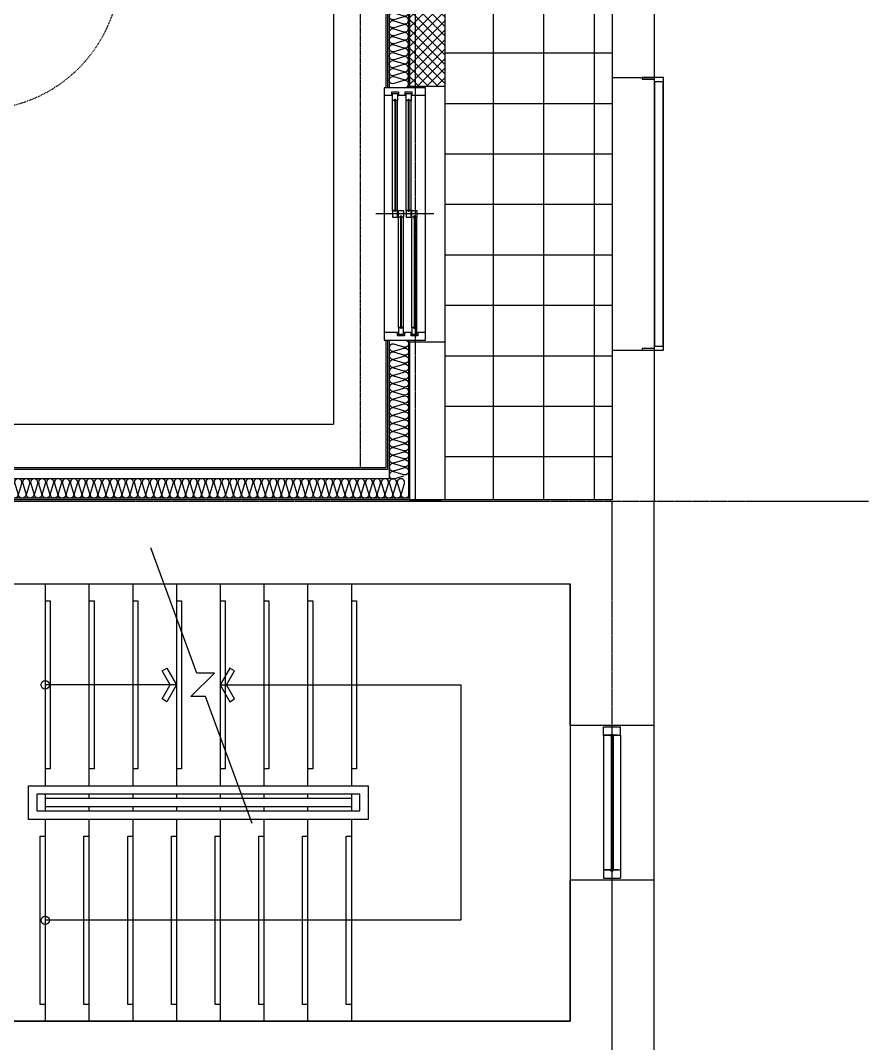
# Model space of a CAD drawing. Header units: millimetres. Extents: x 18456 to 179493, y -203649 to 469211.
# Drawn here: x 145442 to 150485, y -103828 to -97746 of the extents above; entities that cross this region are included whole.
import ezdxf

# ---------------------------------------------------------------- set-up
doc = ezdxf.new("R2010")
doc.units = ezdxf.units.MM
for name, pattern in [('X-평면도(기본형)$0$CEN', [52.5, 50, -1, 0.5, -1]), ('X-평면도(기본형)$0$DASHDOTX2', [2, 1, -0.5, 0, -0.5]), ('X-평면도(기본형)$0$HID', [2.8, 1.8, -1]), ('X-평면도(기본형)$0$HID2', [7.5, 6, -1.5])]:
    doc.linetypes.add(name, pattern=pattern)
for name, color, linetype, true_color in [('X-평면도(기본형)$0$40HAT', 9, 'Continuous', 0x808080), ('X-평면도(기본형)$0$4ELE', 4, 'Continuous', 0x00ffff), ('X-평면도(기본형)$0$4GYP', 4, 'Continuous', 0x00ffff), ('X-평면도(기본형)$0$AA-CUTL7', 7, 'Continuous', 0x000000), ('X-평면도(기본형)$0$AHID', 5, 'X-평면도(기본형)$0$HID', 0x0000ff), ('X-평면도(기본형)$0$CEN', 1, 'X-평면도(기본형)$0$CEN', 0xff0000), ('X-평면도(기본형)$0$DEFPOINTS-1', 7, 'Continuous', 0x262f4c), ('X-평면도(기본형)$0$DOOR', 4, 'Continuous', 0x00ffff), ('X-평면도(기본형)$0$ETC', 9, 'Continuous', 0x808080), ('X-평면도(기본형)$0$FIN', 9, 'Continuous', 0x808080), ('X-평면도(기본형)$0$INS', 9, 'Continuous', 0x808080), ('X-평면도(기본형)$0$INSUL', 9, 'Continuous', 0x808080), ('X-평면도(기본형)$0$NON', 6, 'Continuous', 0xff00ff), ('X-평면도(기본형)$0$S4ELE', 4, 'Continuous', 0x00ffff), ('X-평면도(기본형)$0$STA', 4, 'Continuous', 0x00ffff), ('X-평면도(기본형)$0$SYM', 7, 'Continuous', 0x000000), ('X-평면도(기본형)$0$TIL', 5, 'Continuous', 0x0000ff), ('X-평면도(기본형)$0$UIS', 7, 'X-평면도(기본형)$0$HID2', 0x000000), ('X-평면도(기본형)$0$W1', 2, 'Continuous', 0xffff00), ('X-평면도(기본형)$0$W2', 3, 'Continuous', 0x00ff00), ('X-평면도(기본형)$0$WID', 4, 'Continuous', 0x00ffff)]:
    doc.layers.add(name, color=color, linetype=linetype, true_color=true_color)

# ---------------------------------------------------------------- blocks, each defined once
blk = doc.blocks.new('X-평면도(기본형)$0$CW900')
at = {"layer": 'X-평면도(기본형)$0$WID'}
for p, q in [((0, 0), (0, -100)), ((50, 0), (0, 0)), ((50, -41), (50, 0)), ((50, 0), (50, -41)), ((850, -41), (850, 0)), ((850, 0), (900, 0)), ((850, 0), (850, -41)), ((900, 0), (900, -100)), ((50, -41), (44.5, -42.8)), ((44.5, -42.8), (44.5, -57.2)), ((50, -59), (44.5, -57.2)), ((46.5, -44), (853.5, -44)), ((46.5, -44), (46.5, -56)), ((46.5, -56), (853.5, -56)), ((50, -82), (50, -59)), ((50, -59), (50, -100)), ((850, -41), (855.5, -42.8)), ((850, -59), (855.5, -57.2)), ((850, -82), (850, -59)), ((850, -59), (850, -100)), ((853.5, -44), (853.5, -56)), ((853.5, -44), (853.5, -56)), ((855.5, -42.8), (855.5, -57.2)), ((50, -100), (0, -100)), ((850, -100), (900, -100))]:
    blk.add_line(p, q, dxfattribs=at)
at = {"layer": 'X-평면도(기본형)$0$WID', "color": 8, "true_color": 0x808080}
for p, q in [((50, 0), (850, 0)), ((50, -100), (850, -100))]:
    blk.add_line(p, q, dxfattribs=at)
at = {"layer": 'X-평면도(기본형)$0$WID'}
for points in [[(50, -40.2), (52.7, -41.6), (53.3, -42.6), (53.8, -44)], [(50, -59.8), (52.7, -58.4), (53.3, -57.4), (53.8, -56)], [(850, -40.2), (847.3, -41.6), (846.7, -42.6), (846.2, -44)], [(850, -59.8), (847.3, -58.4), (846.7, -57.4), (846.2, -56)]]:
    blk.add_lwpolyline(points, dxfattribs=at)
blk = doc.blocks.new('X-평면도(기본형)$0$DW1500')
at = {"layer": 'X-평면도(기본형)$0$WID', "color": 8, "true_color": 0x808080}
for p, q in [((1455, 0), (45, 0)), ((71.5, -98), (733.5, -98)), ((71.5, -98), (71.5, -102)), ((71.5, -102), (733.5, -102)), ((733.5, -98), (733.5, -102)), ((766.5, -63), (1428.5, -63)), ((766.5, -63), (766.5, -67)), ((766.5, -67), (1428.5, -67)), ((1428.5, -63), (1428.5, -67)), ((71.5, -178), (733.5, -178)), ((71.5, -178), (71.5, -182)), ((71.5, -182), (733.5, -182)), ((733.5, -178), (733.5, -182)), ((766.5, -143), (1428.5, -143)), ((766.5, -143), (766.5, -147)), ((766.5, -147), (1428.5, -147)), ((1428.5, -143), (1428.5, -147)), ((45, -245), (1455, -245))]:
    blk.add_line(p, q, dxfattribs=at)
at = {"layer": 'X-평면도(기본형)$0$WID', "color": 1, "true_color": 0xff0000}
blk.add_line((750, 50), (750, -295), dxfattribs=at)
at = {"layer": 'X-평면도(기본형)$0$WID'}
for p, q in [((1425, -50), (770, -50)), ((730, -85), (75, -85)), ((730, -115), (75, -115)), ((1425, -80), (770, -80)), ((730, -165), (75, -165)), ((1425, -130), (770, -130)), ((1425, -160), (770, -160)), ((730, -195), (75, -195))]:
    blk.add_line(p, q, dxfattribs=at)
for points in [[(0, -245), (45, -245), (45, -200), (25, -200), (25, -160), (45, -160), (45, -120), (25, -120), (25, -80), (45, -80), (45, 0), (0, 0)], [(1500, 0), (1455, 0), (1455, -45), (1475, -45), (1475, -85), (1455, -85), (1455, -125), (1475, -125), (1475, -165), (1455, -165), (1455, -245), (1500, -245)], [(770, -80), (730, -80), (730, -50), (770, -50), (770, -60), (764.5, -61.8), (764.5, -68.2), (770, -70)], [(1425, -80), (1465, -80), (1465, -50), (1425, -50), (1425, -60), (1430.5, -61.8), (1430.5, -68.2), (1425, -70)], [(75, -115), (35, -115), (35, -85), (75, -85), (75, -95), (69.5, -96.8), (69.5, -103.2), (75, -105)], [(730, -115), (770, -115), (770, -85), (730, -85), (730, -95), (735.5, -96.8), (735.5, -103.2), (730, -105)], [(75, -195), (35, -195), (35, -165), (75, -165), (75, -175), (69.5, -176.8), (69.5, -183.2), (75, -185)], [(770, -160), (730, -160), (730, -130), (770, -130), (770, -140), (764.5, -141.8), (764.5, -148.2), (770, -150)], [(730, -195), (770, -195), (770, -165), (730, -165), (730, -175), (735.5, -176.8), (735.5, -183.2), (730, -185)], [(1425, -160), (1465, -160), (1465, -130), (1425, -130), (1425, -140), (1430.5, -141.8), (1430.5, -148.2), (1425, -150)]]:
    blk.add_lwpolyline(points, close=True, dxfattribs=at)
at = {"layer": 'X-평면도(기본형)$0$WID', "color": 8, "true_color": 0x808080}
for points in [[(770, -59.2), (772.7, -60.6), (773.3, -61.6), (773.8, -63)], [(1425, -59.2), (1422.3, -60.6), (1421.7, -61.6), (1421.2, -63)], [(75, -94.2), (77.7, -95.6), (78.3, -96.6), (78.8, -98)], [(75, -105.8), (77.7, -104.4), (78.3, -103.4), (78.8, -102)], [(730, -94.2), (727.3, -95.6), (726.7, -96.6), (726.2, -98)], [(730, -105.8), (727.3, -104.4), (726.7, -103.4), (726.2, -102)], [(770, -70.8), (772.7, -69.4), (773.3, -68.4), (773.8, -67)], [(1425, -70.8), (1422.3, -69.4), (1421.7, -68.4), (1421.2, -67)], [(75, -174.2), (77.7, -175.6), (78.3, -176.6), (78.8, -178)], [(75, -185.8), (77.7, -184.4), (78.3, -183.4), (78.8, -182)], [(730, -174.2), (727.3, -175.6), (726.7, -176.6), (726.2, -178)], [(730, -185.8), (727.3, -184.4), (726.7, -183.4), (726.2, -182)], [(770, -139.2), (772.7, -140.6), (773.3, -141.6), (773.8, -143)], [(770, -150.8), (772.7, -149.4), (773.3, -148.4), (773.8, -147)], [(1425, -139.2), (1422.3, -140.6), (1421.7, -141.6), (1421.2, -143)], [(1425, -150.8), (1422.3, -149.4), (1421.7, -148.4), (1421.2, -147)]]:
    blk.add_lwpolyline(points, dxfattribs=at)
blk = doc.blocks.new('U165 (X-평면도(기본형)$0$ng)')
at = {"color": 0, "linetype": 'ByBlock', "lineweight": -2}
for p, q in [((-810, -103.5), (-810, 22.5)), ((-810, 22.5), (-800, 22.5)), ((-800, 22.5), (-800, -47.5)), ((800, 22.5), (810, 22.5)), ((800, -47.5), (800, 22.5)), ((810, 22.5), (810, -103.5)), ((-810, -47.5), (-788, -47.5)), ((-788, -47.5), (-788, -50.5)), ((788, -50.5), (-788, -50.5)), ((-788, -50.5), (-788, -100.5)), ((-788, -50.5), (788, -50.5)), ((788, -50.5), (788, -47.5)), ((788, -47.5), (810, -47.5)), ((788, -100.5), (788, -50.5)), ((-788, -103.5), (-810, -103.5)), ((-788, -100.5), (788, -100.5)), ((788, -100.5), (-788, -100.5)), ((-788, -100.5), (-788, -103.5)), ((788, -103.5), (788, -100.5)), ((810, -103.5), (788, -103.5))]:
    blk.add_line(p, q, dxfattribs=at)
blk = doc.blocks.new('X-평면도(기본형)$0$wd120900')
at = {"layer": 'X-평면도(기본형)$0$DOOR', "color": 1, "linetype": 'ByBlock', "true_color": 0xff0000}
blk.add_line((-20, 120), (0, 0), dxfattribs=at)
at = {"layer": 'X-평면도(기본형)$0$DOOR', "color": 5, "true_color": 0x0000ff}
for p, q in [((860, 80), (40, 80)), ((860, 77), (40, 77))]:
    blk.add_line(p, q, dxfattribs=at)
at = {"layer": 'X-평면도(기본형)$0$DOOR'}
for points in [[(30, 120), (30, 960), (66, 960), (66, 120)], [(30, 120), (30, 960), (66, 960), (66, 120)], [(0, 120), (0, 104.1), (3, 104.1), (3, 84.1), (0, 84.1), (0, 35.9), (3, 35.9), (3, 15.9), (0, 15.9), (0, 0), (30, 0), (30, 15), (25, 15), (25, 75), (30, 75), (30, 80), (30, 120)], [(40, 80), (30, 80), (30, 73), (25, 73), (25, 17), (30, 17), (30, 10), (40, 10)], [(860, 80), (870, 80), (870, 73), (875, 73), (875, 17), (870, 17), (870, 10), (860, 10)], [(900, 120), (900, 104.1), (897, 104.1), (897, 84.1), (900, 84.1), (900, 35.9), (897, 35.9), (897, 15.9), (900, 15.9), (900, 0), (899.1, 0), (880, 0), (870, 0), (870, 15), (875, 15), (875, 75), (870, 75), (870, 80), (870, 120)]]:
    blk.add_lwpolyline(points, close=True, dxfattribs=at)
at = {"layer": 'X-평면도(기본형)$0$DOOR', "linetype": 'ByBlock'}
for points in [[(-15, 132), (-15, 127), (-20, 127), (-20, 120), (20, 120), (20, 132)], [(915, 120), (915, 125), (920, 125), (920, 132), (880, 132), (880, 120)], [(-15, 0), (-15, -5), (-20, -5), (-20, -12), (40, -12), (40, 0)], [(915, 0), (915, -5), (920, -5), (920, -12), (860, -12), (860, 0)]]:
    blk.add_lwpolyline(points, close=True, dxfattribs=at)
at = {"layer": 'X-평면도(기본형)$0$DOOR', "color": 1, "linetype": 'ByBlock', "true_color": 0xff0000}
blk.add_lwpolyline([(-20, 120), (-20, 0), (0, 0), (0, 120)], close=True, dxfattribs=at)
at = {"layer": 'X-평면도(기본형)$0$DOOR', "color": 1, "linetype": 'X-평면도(기본형)$0$HID', "true_color": 0xff0000}
blk.add_lwpolyline([(860, 0), (40, 0), (870, 120), (30, 120)], close=True, dxfattribs=at)
at = {"layer": 'X-평면도(기본형)$0$DOOR', "color": 1, "linetype": 'X-평면도(기본형)$0$DASHDOTX2', "ltscale": 5, "true_color": 0xff0000}
blk.add_arc((28.6, 119.4), 841.4, 0.03802, 87.45308, dxfattribs=at)
blk = doc.blocks.new('U116 (X-평면도(기본형)$0$ins-l)')
at = {"layer": 'X-평면도(기본형)$0$INSUL', "color": 8, "true_color": 0x808080}
for p, q in [((36.9, 24.2), (21.4, 75.8)), ((57.5, 75.8), (42, 24.2)), ((78.1, 24.2), (62.6, 75.8)), ((98.7, 75.8), (83.2, 24.2)), ((119.3, 24.2), (103.8, 75.8)), ((139.9, 75.8), (124.5, 24.2)), ((160.5, 24.2), (145.1, 75.8)), ((181.1, 75.8), (165.7, 24.2)), ((201.7, 24.2), (186.3, 75.8)), ((222.3, 75.8), (206.9, 24.2)), ((243, 24.2), (227.5, 75.8)), ((263.6, 75.8), (248.1, 24.2)), ((284.2, 24.2), (268.7, 75.8)), ((304.8, 75.8), (289.3, 24.2)), ((325.4, 24.2), (309.9, 75.8)), ((346, 75.8), (330.6, 24.2)), ((366.6, 24.2), (351.2, 75.8)), ((387.2, 75.8), (371.8, 24.2)), ((407.8, 24.2), (392.4, 75.8)), ((428.4, 75.8), (413, 24.2)), ((449.1, 24.2), (433.6, 75.8)), ((469.7, 75.8), (454.2, 24.2)), ((490.3, 24.2), (474.8, 75.8)), ((510.9, 75.8), (495.4, 24.2)), ((531.5, 24.2), (516, 75.8)), ((552.1, 75.8), (536.6, 24.2)), ((572.7, 24.2), (557.3, 75.8)), ((593.3, 75.8), (577.9, 24.2)), ((613.9, 24.2), (598.5, 75.8)), ((634.5, 75.8), (619.1, 24.2)), ((655.2, 24.2), (639.7, 75.8)), ((675.8, 75.8), (660.3, 24.2)), ((696.4, 24.2), (680.9, 75.8)), ((717, 75.8), (701.5, 24.2)), ((737.6, 24.2), (722.1, 75.8)), ((758.2, 75.8), (742.7, 24.2)), ((778.8, 24.2), (763.4, 75.8)), ((799.4, 75.8), (784, 24.2)), ((820, 24.2), (804.6, 75.8)), ((840.6, 75.8), (825.2, 24.2)), ((861.3, 24.2), (845.8, 75.8)), ((881.9, 75.8), (866.4, 24.2)), ((902.5, 24.2), (887, 75.8)), ((923.1, 75.8), (907.6, 24.2)), ((943.7, 24.2), (928.2, 75.8)), ((964.3, 75.8), (948.8, 24.2)), ((984.9, 24.2), (969.5, 75.8)), ((1005.5, 75.8), (990.1, 24.2)), ((1026.1, 24.2), (1010.7, 75.8)), ((1046.7, 75.8), (1031.3, 24.2)), ((1067.4, 24.2), (1051.9, 75.8)), ((1088, 75.8), (1072.5, 24.2)), ((1108.6, 24.2), (1093.1, 75.8)), ((1129.2, 75.8), (1113.7, 24.2)), ((1149.8, 24.2), (1134.3, 75.8)), ((1170.4, 75.8), (1154.9, 24.2)), ((1191, 24.2), (1175.6, 75.8)), ((1211.6, 75.8), (1196.2, 24.2)), ((1232.2, 24.2), (1216.8, 75.8)), ((1252.8, 75.8), (1237.4, 24.2)), ((1273.5, 24.2), (1258, 75.8)), ((1294.1, 75.8), (1278.6, 24.2)), ((1314.7, 24.2), (1299.2, 75.8)), ((1335.3, 75.8), (1319.8, 24.2)), ((1355.9, 24.2), (1340.4, 75.8)), ((1376.5, 75.8), (1361, 24.2)), ((1397.1, 24.2), (1381.7, 75.8)), ((1417.7, 75.8), (1402.3, 24.2)), ((1438.3, 24.2), (1422.9, 75.8)), ((1458.9, 75.8), (1443.5, 24.2)), ((1479.5, 24.2), (1464.1, 75.8)), ((1500.2, 75.8), (1484.7, 24.2)), ((1520.8, 24.2), (1505.3, 75.8)), ((1541.4, 75.8), (1525.9, 24.2)), ((1562, 24.2), (1546.5, 75.8)), ((1582.6, 75.8), (1567.1, 24.2)), ((1603.2, 24.2), (1587.8, 75.8)), ((1623.8, 75.8), (1608.4, 24.2)), ((1644.4, 24.2), (1629, 75.8)), ((1665, 75.8), (1649.6, 24.2)), ((1685.6, 24.2), (1670.2, 75.8)), ((1706.3, 75.8), (1690.8, 24.2)), ((1726.9, 24.2), (1711.4, 75.8)), ((1747.5, 75.8), (1732, 24.2)), ((1768.1, 24.2), (1752.6, 75.8)), ((1788.7, 75.8), (1773.2, 24.2)), ((1809.3, 24.2), (1793.8, 75.8)), ((1829.9, 75.8), (1814.5, 24.2)), ((1850.5, 24.2), (1835.1, 75.8)), ((1871.1, 75.8), (1855.7, 24.2)), ((1891.7, 24.2), (1876.3, 75.8)), ((1912.4, 75.8), (1896.9, 24.2)), ((1933, 24.2), (1917.5, 75.8)), ((1953.6, 75.8), (1938.1, 24.2)), ((1974.2, 24.2), (1958.7, 75.8)), ((1994.8, 75.8), (1979.3, 24.2)), ((2015.4, 24.2), (1999.9, 75.8)), ((2036, 75.8), (2020.6, 24.2)), ((2056.6, 24.2), (2041.2, 75.8)), ((2077.2, 75.8), (2061.8, 24.2)), ((2097.8, 24.2), (2082.4, 75.8)), ((2118.5, 75.8), (2103, 24.2)), ((2139.1, 24.2), (2123.6, 75.8)), ((2159.7, 75.8), (2144.2, 24.2)), ((2180.3, 24.2), (2164.8, 75.8)), ((2200.9, 75.8), (2185.4, 24.2)), ((2221.5, 24.2), (2206, 75.8)), ((2242.1, 75.8), (2226.7, 24.2))]:
    blk.add_line(p, q, dxfattribs=at)
at = {"layer": 'X-평면도(기본형)$0$INSUL', "color": 8, "true_color": 0x808080, "extrusion": (0, 0, -1)}
for centre in [(-39.4, 81.2), (-80.7, 81.2), (-121.9, 81.2), (-163.1, 81.2), (-204.3, 81.2), (-245.5, 81.2), (-286.8, 81.2), (-328, 81.2), (-369.2, 81.2), (-410.4, 81.2), (-451.6, 81.2), (-492.9, 81.2), (-534.1, 81.2), (-575.3, 81.2), (-616.5, 81.2), (-657.7, 81.2), (-699, 81.2), (-740.2, 81.2), (-781.4, 81.2), (-822.6, 81.2), (-863.8, 81.2), (-905.1, 81.2), (-946.3, 81.2), (-987.5, 81.2), (-1028.7, 81.2), (-1069.9, 81.2), (-1111.1, 81.2), (-1152.4, 81.2), (-1193.6, 81.2), (-1234.8, 81.2), (-1276, 81.2), (-1317.2, 81.2), (-1358.5, 81.2), (-1399.7, 81.2), (-1440.9, 81.2), (-1482.1, 81.2), (-1523.3, 81.2), (-1564.6, 81.2), (-1605.8, 81.2), (-1647, 81.2), (-1688.2, 81.2), (-1729.4, 81.2), (-1770.7, 81.2), (-1811.9, 81.2), (-1853.1, 81.2), (-1894.3, 81.2), (-1935.5, 81.2), (-1976.8, 81.2), (-2018, 81.2), (-2059.2, 81.2), (-2100.4, 81.2), (-2141.6, 81.2), (-2182.9, 81.2), (-2224.1, 81.2)]:
    blk.add_arc(centre, 18.8, 343.3008, 196.6992, dxfattribs=at)
at = {"layer": 'X-평면도(기본형)$0$INSUL', "color": 8, "true_color": 0x808080}
for centre in [(18.8, 18.8), (60, 18.8), (101.3, 18.8), (142.5, 18.8), (183.7, 18.8), (224.9, 18.8), (266.1, 18.8), (307.4, 18.8), (348.6, 18.8), (389.8, 18.8), (431, 18.8), (472.2, 18.8), (513.5, 18.8), (554.7, 18.8), (595.9, 18.8), (637.1, 18.8), (678.3, 18.8), (719.6, 18.8), (760.8, 18.8), (802, 18.8), (843.2, 18.8), (884.4, 18.8), (925.7, 18.8), (966.9, 18.8), (1008.1, 18.8), (1049.3, 18.8), (1090.5, 18.8), (1131.8, 18.8), (1173, 18.8), (1214.2, 18.8), (1255.4, 18.8), (1296.6, 18.8), (1337.9, 18.8), (1379.1, 18.8), (1420.3, 18.8), (1461.5, 18.8), (1502.7, 18.8), (1544, 18.8), (1585.2, 18.8), (1626.4, 18.8), (1667.6, 18.8), (1708.8, 18.8), (1750.1, 18.8), (1791.3, 18.8), (1832.5, 18.8), (1873.7, 18.8), (1914.9, 18.8), (1956.2, 18.8), (1997.4, 18.8), (2038.6, 18.8), (2079.8, 18.8), (2121, 18.8), (2162.2, 18.8), (2203.5, 18.8)]:
    blk.add_arc(centre, 18.8, 163.3008, 16.6992, dxfattribs=at)
blk = doc.blocks.new('U72 (X-평면도(기본형)$0$ins-l)')
at = {"layer": 'X-평면도(기본형)$0$INSUL', "color": 8, "true_color": 0x808080}
for p, q in [((36.9, 24.2), (21.4, 75.8)), ((57.5, 75.8), (42, 24.2)), ((78.1, 24.2), (62.6, 75.8)), ((98.7, 75.8), (83.2, 24.2)), ((119.3, 24.2), (103.8, 75.8)), ((139.9, 75.8), (124.5, 24.2)), ((160.5, 24.2), (145.1, 75.8)), ((181.1, 75.8), (165.7, 24.2)), ((201.7, 24.2), (186.3, 75.8)), ((222.3, 75.8), (206.9, 24.2)), ((243, 24.2), (227.5, 75.8)), ((263.6, 75.8), (248.1, 24.2)), ((284.2, 24.2), (268.7, 75.8)), ((304.8, 75.8), (289.3, 24.2)), ((325.4, 24.2), (309.9, 75.8)), ((346, 75.8), (330.6, 24.2)), ((366.6, 24.2), (351.2, 75.8)), ((387.2, 75.8), (371.8, 24.2)), ((407.8, 24.2), (392.4, 75.8)), ((428.4, 75.8), (413, 24.2)), ((449.1, 24.2), (433.6, 75.8)), ((469.7, 75.8), (454.2, 24.2)), ((490.3, 24.2), (474.8, 75.8)), ((510.9, 75.8), (495.4, 24.2)), ((531.5, 24.2), (516, 75.8)), ((552.1, 75.8), (536.6, 24.2)), ((572.7, 24.2), (557.3, 75.8)), ((593.3, 75.8), (577.9, 24.2)), ((613.9, 24.2), (598.5, 75.8)), ((634.5, 75.8), (619.1, 24.2)), ((655.2, 24.2), (639.7, 75.8)), ((675.8, 75.8), (660.3, 24.2)), ((696.4, 24.2), (680.9, 75.8)), ((717, 75.8), (701.5, 24.2)), ((737.6, 24.2), (722.1, 75.8)), ((758.2, 75.8), (742.7, 24.2)), ((778.8, 24.2), (763.4, 75.8)), ((799.4, 75.8), (784, 24.2)), ((820, 24.2), (804.6, 75.8)), ((840.6, 75.8), (825.2, 24.2)), ((861.3, 24.2), (845.8, 75.8)), ((881.9, 75.8), (866.4, 24.2)), ((902.5, 24.2), (887, 75.8)), ((923.1, 75.8), (907.6, 24.2)), ((943.7, 24.2), (928.2, 75.8)), ((964.3, 75.8), (948.8, 24.2)), ((984.9, 24.2), (969.5, 75.8)), ((1005.5, 75.8), (990.1, 24.2)), ((1026.1, 24.2), (1010.7, 75.8)), ((1046.7, 75.8), (1031.3, 24.2)), ((1067.4, 24.2), (1051.9, 75.8)), ((1088, 75.8), (1072.5, 24.2)), ((1108.6, 24.2), (1093.1, 75.8)), ((1129.2, 75.8), (1113.7, 24.2)), ((1149.8, 24.2), (1134.3, 75.8)), ((1170.4, 75.8), (1154.9, 24.2)), ((1191, 24.2), (1175.6, 75.8)), ((1211.6, 75.8), (1196.2, 24.2)), ((1232.2, 24.2), (1216.8, 75.8)), ((1252.8, 75.8), (1237.4, 24.2)), ((1273.5, 24.2), (1258, 75.8)), ((1294.1, 75.8), (1278.6, 24.2)), ((1314.7, 24.2), (1299.2, 75.8)), ((1335.3, 75.8), (1319.8, 24.2)), ((1355.9, 24.2), (1340.4, 75.8)), ((1376.5, 75.8), (1361, 24.2))]:
    blk.add_line(p, q, dxfattribs=at)
at = {"layer": 'X-평면도(기본형)$0$INSUL', "color": 8, "true_color": 0x808080, "extrusion": (0, 0, -1)}
for centre in [(-39.4, 81.2), (-80.7, 81.2), (-121.9, 81.2), (-163.1, 81.2), (-204.3, 81.2), (-245.5, 81.2), (-286.8, 81.2), (-328, 81.2), (-369.2, 81.2), (-410.4, 81.2), (-451.6, 81.2), (-492.9, 81.2), (-534.1, 81.2), (-575.3, 81.2), (-616.5, 81.2), (-657.7, 81.2), (-699, 81.2), (-740.2, 81.2), (-781.4, 81.2), (-822.6, 81.2), (-863.8, 81.2), (-905.1, 81.2), (-946.3, 81.2), (-987.5, 81.2), (-1028.7, 81.2), (-1069.9, 81.2), (-1111.1, 81.2), (-1152.4, 81.2), (-1193.6, 81.2), (-1234.8, 81.2), (-1276, 81.2), (-1317.2, 81.2), (-1358.5, 81.2)]:
    blk.add_arc(centre, 18.8, 343.3008, 196.6992, dxfattribs=at)
at = {"layer": 'X-평면도(기본형)$0$INSUL', "color": 8, "true_color": 0x808080}
for centre in [(18.8, 18.8), (60, 18.8), (101.3, 18.8), (142.5, 18.8), (183.7, 18.8), (224.9, 18.8), (266.1, 18.8), (307.4, 18.8), (348.6, 18.8), (389.8, 18.8), (431, 18.8), (472.2, 18.8), (513.5, 18.8), (554.7, 18.8), (595.9, 18.8), (637.1, 18.8), (678.3, 18.8), (719.6, 18.8), (760.8, 18.8), (802, 18.8), (843.2, 18.8), (884.4, 18.8), (925.7, 18.8), (966.9, 18.8), (1008.1, 18.8), (1049.3, 18.8), (1090.5, 18.8), (1131.8, 18.8), (1173, 18.8), (1214.2, 18.8), (1255.4, 18.8), (1296.6, 18.8), (1337.9, 18.8)]:
    blk.add_arc(centre, 18.8, 163.3008, 16.6992, dxfattribs=at)
blk = doc.blocks.new('U122 (X-평면도(기본형)$0$ins-l)')
at = {"layer": 'X-평면도(기본형)$0$INSUL', "color": 8, "true_color": 0x808080}
for p, q in [((36.9, 24.2), (21.4, 75.8)), ((57.5, 75.8), (42, 24.2)), ((78.1, 24.2), (62.6, 75.8)), ((98.7, 75.8), (83.2, 24.2)), ((119.3, 24.2), (103.8, 75.8)), ((139.9, 75.8), (124.5, 24.2)), ((160.5, 24.2), (145.1, 75.8)), ((181.1, 75.8), (165.7, 24.2)), ((201.7, 24.2), (186.3, 75.8)), ((222.3, 75.8), (206.9, 24.2)), ((243, 24.2), (227.5, 75.8)), ((263.6, 75.8), (248.1, 24.2)), ((284.2, 24.2), (268.7, 75.8)), ((304.8, 75.8), (289.3, 24.2)), ((325.4, 24.2), (309.9, 75.8)), ((346, 75.8), (330.6, 24.2)), ((366.6, 24.2), (351.2, 75.8)), ((387.2, 75.8), (371.8, 24.2)), ((407.8, 24.2), (392.4, 75.8)), ((428.4, 75.8), (413, 24.2)), ((449.1, 24.2), (433.6, 75.8)), ((469.7, 75.8), (454.2, 24.2)), ((490.3, 24.2), (474.8, 75.8)), ((510.9, 75.8), (495.4, 24.2)), ((531.5, 24.2), (516, 75.8)), ((552.1, 75.8), (536.6, 24.2)), ((572.7, 24.2), (557.3, 75.8)), ((593.3, 75.8), (577.9, 24.2)), ((613.9, 24.2), (598.5, 75.8)), ((634.5, 75.8), (619.1, 24.2)), ((655.2, 24.2), (639.7, 75.8)), ((675.8, 75.8), (660.3, 24.2)), ((696.4, 24.2), (680.9, 75.8)), ((717, 75.8), (701.5, 24.2))]:
    blk.add_line(p, q, dxfattribs=at)
at = {"layer": 'X-평면도(기본형)$0$INSUL', "color": 8, "true_color": 0x808080, "extrusion": (0, 0, -1)}
for centre in [(-39.4, 81.2), (-80.7, 81.2), (-121.9, 81.2), (-163.1, 81.2), (-204.3, 81.2), (-245.5, 81.2), (-286.8, 81.2), (-328, 81.2), (-369.2, 81.2), (-410.4, 81.2), (-451.6, 81.2), (-492.9, 81.2), (-534.1, 81.2), (-575.3, 81.2), (-616.5, 81.2), (-657.7, 81.2), (-699, 81.2)]:
    blk.add_arc(centre, 18.8, 343.3008, 196.6992, dxfattribs=at)
at = {"layer": 'X-평면도(기본형)$0$INSUL', "color": 8, "true_color": 0x808080}
for centre in [(18.8, 18.8), (60, 18.8), (101.3, 18.8), (142.5, 18.8), (183.7, 18.8), (224.9, 18.8), (266.1, 18.8), (307.4, 18.8), (348.6, 18.8), (389.8, 18.8), (431, 18.8), (472.2, 18.8), (513.5, 18.8), (554.7, 18.8), (595.9, 18.8), (637.1, 18.8), (678.3, 18.8)]:
    blk.add_arc(centre, 18.8, 163.3008, 16.6992, dxfattribs=at)

msp = doc.modelspace()

# ---------------------------------------------------------------- hatches: boundary and pattern name
at = {"layer": 'X-평면도(기본형)$0$40HAT'}
h = msp.add_hatch(dxfattribs=at)
h.set_pattern_fill('H3', color=256, scale=40, angle=90, style=0, pattern_type=2)
h.set_pattern_definition([(45, (-555595.1, -259380.184), (-28.2842712, 28.2842712), []), (135, (-555595.1, -259380.184), (-28.2842712, -28.2842712), [])])
h.paths.add_polyline_path([(147754.6, -96565.5), (147964.6, -96565.5), (147964.6, -98135.5), (147754.6, -98135.5)], flags=0)
at = {"layer": 'X-평면도(기본형)$0$TIL'}
h = msp.add_hatch(dxfattribs=at)
h.set_pattern_fill('H3', color=256, scale=300, angle=135, style=0, pattern_type=2)
h.set_pattern_definition([(90, (-1107845.33, -13038.86), (-300, 2e-13), []), (180, (-1107845.33, -13038.86), (3e-14, -300), [])])
h.paths.add_polyline_path([(147934.6, -87385.5), (148264.6, -87385.5), (148264.6, -87485.5), (147934.6, -87485.5), (147934.6, -89410.5), (147964.6, -89410.5), (147964.6, -89170.5), (148114.6, -89170.5), (148114.6, -89470.5), (147964.6, -89470.5), (147964.6, -90475.5), (147849.6, -90475.5), (147849.6, -93195.5), (147964.6, -93195.5), (147964.6, -100595.5), (148959.6, -100595.5), (148959.6, -89320.5), (149234.6, -89320.5), (149234.6, -85560.5), (147934.6, -85560.5)], flags=0)
h.paths.add_polyline_path([(148709.6, -87275.5), (148059.6, -87275.5), (148059.6, -86625.5), (148709.6, -86625.5)], flags=0)

# ---------------------------------------------------------------- linework, layer by layer
at = {"layer": 'X-평면도(기본형)$0$4ELE'}
for p, q in [((148959.6, -98085.5), (148959.6, -99705.5)), ((149209.6, -98085.5), (149209.6, -99705.5))]:
    msp.add_line(p, q, dxfattribs=at)
at = {"layer": 'X-평면도(기본형)$0$4GYP'}
for p, q in [((147614.6, -96555.5), (147614.6, -98145.5)), ((147624.6, -96555.5), (147624.6, -98145.5)), ((147614.6, -99645.5), (147614.6, -100405.5)), ((147624.6, -99645.5), (147624.6, -100415.5)), ((147614.6, -100405.5), (145194.6, -100405.5)), ((147624.6, -100415.5), (145194.6, -100415.5))]:
    msp.add_line(p, q, dxfattribs=at)
at = {"layer": 'X-평면도(기본형)$0$AHID'}
msp.add_line((147464.6, -100405.5), (147464.6, -97385.5), dxfattribs=at)
at = {"layer": 'X-평면도(기본형)$0$CEN'}
for p, q in [((147789.6, -89450.5), (147789.6, -100605.5)), ((150484.6, -100605.5), (141494.6, -100605.5)), ((148959.6, -104185.5), (148959.6, -100605.5))]:
    msp.add_line(p, q, dxfattribs=at)
at = {"layer": 'X-평면도(기본형)$0$DEFPOINTS-1'}
msp.add_lwpolyline([(144029.6, -103695.5), (144029.6, -101095.5), (148709.6, -101095.5), (148709.6, -103695.5)], close=True, dxfattribs=at)
at = {"layer": 'X-평면도(기본형)$0$FIN'}
msp.add_line((147964.6, -98135.5), (147964.6, -99655.5), dxfattribs=at)
at = {"layer": 'X-평면도(기본형)$0$INS'}
for p, q in [((147634.6, -96555.5), (147634.6, -98145.5)), ((147749.6, -96555.5), (147749.6, -98145.5)), ((147634.6, -99645.5), (147634.6, -100470.5)), ((147749.6, -99645.5), (147749.6, -100585.5)), ((147634.6, -100470.5), (145174.6, -100470.5)), ((147749.6, -100585.5), (142204.6, -100585.5))]:
    msp.add_line(p, q, dxfattribs=at)
at = {"layer": 'X-평면도(기본형)$0$NON', "color": 8, "true_color": 0x808080}
for points in [[(145589.6, -101195.5), (145619.6, -101195.5), (145619.6, -102195.5), (145589.6, -102195.5)], [(145849.6, -101195.5), (145879.6, -101195.5), (145879.6, -102195.5), (145849.6, -102195.5)], [(146109.6, -101195.5), (146139.6, -101195.5), (146139.6, -102195.5), (146109.6, -102195.5)], [(146369.6, -101195.5), (146399.6, -101195.5), (146399.6, -102195.5), (146369.6, -102195.5)], [(146629.6, -101195.5), (146659.6, -101195.5), (146659.6, -102195.5), (146629.6, -102195.5)], [(146889.6, -101195.5), (146919.6, -101195.5), (146919.6, -102195.5), (146889.6, -102195.5)], [(147149.6, -101195.5), (147179.6, -101195.5), (147179.6, -102195.5), (147149.6, -102195.5)], [(147409.6, -101195.5), (147439.6, -101195.5), (147439.6, -102195.5), (147409.6, -102195.5)], [(145589.6, -103595.5), (145559.6, -103595.5), (145559.6, -102595.5), (145589.6, -102595.5)], [(145849.6, -103595.5), (145819.6, -103595.5), (145819.6, -102595.5), (145849.6, -102595.5)], [(146109.6, -103595.5), (146079.6, -103595.5), (146079.6, -102595.5), (146109.6, -102595.5)], [(146369.6, -103595.5), (146339.6, -103595.5), (146339.6, -102595.5), (146369.6, -102595.5)], [(146629.6, -103595.5), (146599.6, -103595.5), (146599.6, -102595.5), (146629.6, -102595.5)], [(146889.6, -103595.5), (146859.6, -103595.5), (146859.6, -102595.5), (146889.6, -102595.5)], [(147149.6, -103595.5), (147119.6, -103595.5), (147119.6, -102595.5), (147149.6, -102595.5)], [(147409.6, -103595.5), (147379.6, -103595.5), (147379.6, -102595.5), (147409.6, -102595.5)]]:
    msp.add_lwpolyline(points, dxfattribs=at)
at = {"layer": 'X-평면도(기본형)$0$NON'}
for points in [[(145489.6, -102295.5), (147509.6, -102295.5), (147509.6, -102495.5), (145489.6, -102495.5)], [(147459.6, -102345.5), (145539.6, -102345.5), (145539.6, -102445.5), (147459.6, -102445.5)]]:
    msp.add_lwpolyline(points, close=True, dxfattribs=at)
at = {"layer": 'X-평면도(기본형)$0$S4ELE'}
for p, q in [((148709.6, -101935.5), (148709.6, -102855.5)), ((149209.6, -102855.5), (149209.6, -101935.5))]:
    msp.add_line(p, q, dxfattribs=at)
at = {"layer": 'X-평면도(기본형)$0$STA'}
for p, q in [((145589.6, -101095.5), (145589.6, -102295.5)), ((145849.6, -101095.5), (145849.6, -102295.5)), ((146109.6, -101095.5), (146109.6, -102295.5)), ((146369.6, -101095.5), (146369.6, -102295.5)), ((146629.6, -101095.5), (146629.6, -102295.5)), ((146889.6, -101095.5), (146889.6, -102295.5)), ((147149.6, -101095.5), (147149.6, -102295.5)), ((147409.6, -101095.5), (147409.6, -102295.5)), ((145589.6, -102345.5), (145589.6, -102445.5)), ((145849.6, -102345.5), (145849.6, -102370.5)), ((146109.6, -102345.5), (146109.6, -102370.5)), ((146369.6, -102345.5), (146369.6, -102370.5)), ((146629.6, -102345.5), (146629.6, -102370.5)), ((146889.6, -102345.5), (146889.6, -102370.5)), ((147149.6, -102345.5), (147149.6, -102370.5)), ((147409.6, -102345.5), (147409.6, -102370.5)), ((147409.6, -102345.5), (147409.6, -102445.5)), ((147409.6, -102370.5), (145589.6, -102370.5)), ((147409.6, -102420.5), (145589.6, -102420.5)), ((145849.6, -102420.5), (145849.6, -102445.5)), ((146109.6, -102420.5), (146109.6, -102445.5)), ((146369.6, -102420.5), (146369.6, -102445.5)), ((146629.6, -102420.5), (146629.6, -102445.5)), ((146889.6, -102420.5), (146889.6, -102445.5)), ((147149.6, -102420.5), (147149.6, -102445.5)), ((147409.6, -102420.5), (147409.6, -102445.5)), ((145589.6, -102495.5), (145589.6, -103695.5)), ((145849.6, -102495.5), (145849.6, -103695.5)), ((146109.6, -102495.5), (146109.6, -103695.5)), ((146369.6, -102495.5), (146369.6, -103695.5)), ((146629.6, -102495.5), (146629.6, -103695.5)), ((146889.6, -102495.5), (146889.6, -103695.5)), ((147149.6, -102495.5), (147149.6, -103695.5)), ((147409.6, -102495.5), (147409.6, -103695.5))]:
    msp.add_line(p, q, dxfattribs=at)
at = {"layer": 'X-평면도(기본형)$0$SYM'}
for points in [[(146820.6, -102520.5), (146542.6, -101765.5), (146455.9, -101765.5), (146595.9, -101625.5), (146491.1, -101625.5), (146216.8, -100880.5)], [(146629.6, -101695.5), (148059.6, -101695.5), (148059.6, -103095.5), (145589.6, -103095.5)], [(146369.6, -101695.5), (145589.6, -101695.5)]]:
    msp.add_lwpolyline(points, dxfattribs=at)
for points in [[(146332.4, -101695.5), (146284, -101611.7), (146311.9, -101595.5), (146369.6, -101695.5), (146311.9, -101795.5), (146284, -101779.4)], [(146666.9, -101695.5), (146715.3, -101611.7), (146687.4, -101595.5), (146629.6, -101695.5), (146687.4, -101795.5), (146715.3, -101779.4)]]:
    msp.add_lwpolyline(points, close=True, dxfattribs=at)
for centre in [(145589.6, -101695.5), (145589.6, -103095.5)]:
    msp.add_circle(centre, 25, dxfattribs=at)
at = {"layer": 'X-평면도(기본형)$0$UIS'}
msp.add_lwpolyline([(145084.6, -100145.5), (147304.6, -100145.5), (147304.6, -94345.5)], dxfattribs=at)
at = {"layer": 'X-평면도(기본형)$0$W1'}
for p, q in [((148959.6, -96615.5), (148959.6, -98085.5)), ((149209.6, -96615.5), (149209.6, -98085.5)), ((148959.6, -98085.5), (149209.6, -98085.5)), ((148959.6, -99705.5), (149209.6, -99705.5)), ((148959.6, -99705.5), (148959.6, -100595.5)), ((149209.6, -99705.5), (149209.6, -100605.5)), ((148959.6, -100595.5), (142194.6, -100595.5)), ((149209.6, -101935.5), (149209.6, -100605.5)), ((144029.6, -101095.5), (148709.6, -101095.5)), ((148709.6, -101935.5), (148709.6, -101095.5)), ((148709.6, -101935.5), (149209.6, -101935.5)), ((148709.6, -102855.5), (149209.6, -102855.5)), ((148709.6, -103695.5), (148709.6, -102855.5)), ((149209.6, -104185.5), (149209.6, -102855.5)), ((141694.6, -103695.5), (148709.6, -103695.5))]:
    msp.add_line(p, q, dxfattribs=at)
at = {"layer": 'X-평면도(기본형)$0$W2'}
for p, q in [((147754.6, -96565.5), (147754.6, -98135.5)), ((147964.6, -96565.5), (147964.6, -98135.5)), ((147754.6, -98135.5), (147964.6, -98135.5)), ((147754.6, -99655.5), (147754.6, -100595.5)), ((147754.6, -99655.5), (147964.6, -99655.5)), ((147964.6, -99655.5), (147964.6, -100595.5)), ((147754.6, -100595.5), (147944.6, -100595.5))]:
    msp.add_line(p, q, dxfattribs=at)

# ---------------------------------------------------------------- block references
at = {"layer": 'X-평면도(기본형)$0$AA-CUTL7', "xscale": -1, "rotation": 90}
msp.add_blockref('X-평면도(기본형)$0$CW900', (148909.6, -101945.5), dxfattribs=at)
at = {"layer": 'X-평면도(기본형)$0$DOOR'}
for name, p, rotation in [('X-평면도(기본형)$0$wd120900', (145074.6, -97405.5), 269.9999999901281), ('X-평면도(기본형)$0$DW1500', (147849.6, -98145.5), 269.9999999999999)]:
    msp.add_blockref(name, p, dxfattribs=dict(at, rotation=rotation))
at = {"layer": 'X-평면도(기본형)$0$ETC', "xscale": -1, "rotation": 90}
msp.add_blockref('U165 (X-평면도(기본형)$0$ng)', (149162.1, -98895.5), dxfattribs=at)
at = {"layer": 'X-평면도(기본형)$0$INSUL', "yscale": 1.149999999999999, "zscale": 1.149999999999999}
for name, p, xscale, rotation in [('U72 (X-평면도(기본형)$0$ins-l)', (147749.6, -98145.5), 1.149999999999999, 89.99999999999997), ('U122 (X-평면도(기본형)$0$ins-l)', (147749.6, -99645.5), -1.149999999999999, 89.99999999999993)]:
    msp.add_blockref(name, p, dxfattribs=dict(at, xscale=xscale, rotation=rotation))
at = {"layer": 'X-평면도(기본형)$0$INSUL', "xscale": -1.149999999999999, "yscale": 1.149999999999999, "zscale": 1.149999999999999}
msp.add_blockref('U116 (X-평면도(기본형)$0$ins-l)', (147749.6, -100585.5), dxfattribs=at)

doc.saveas('drawing.dxf')
